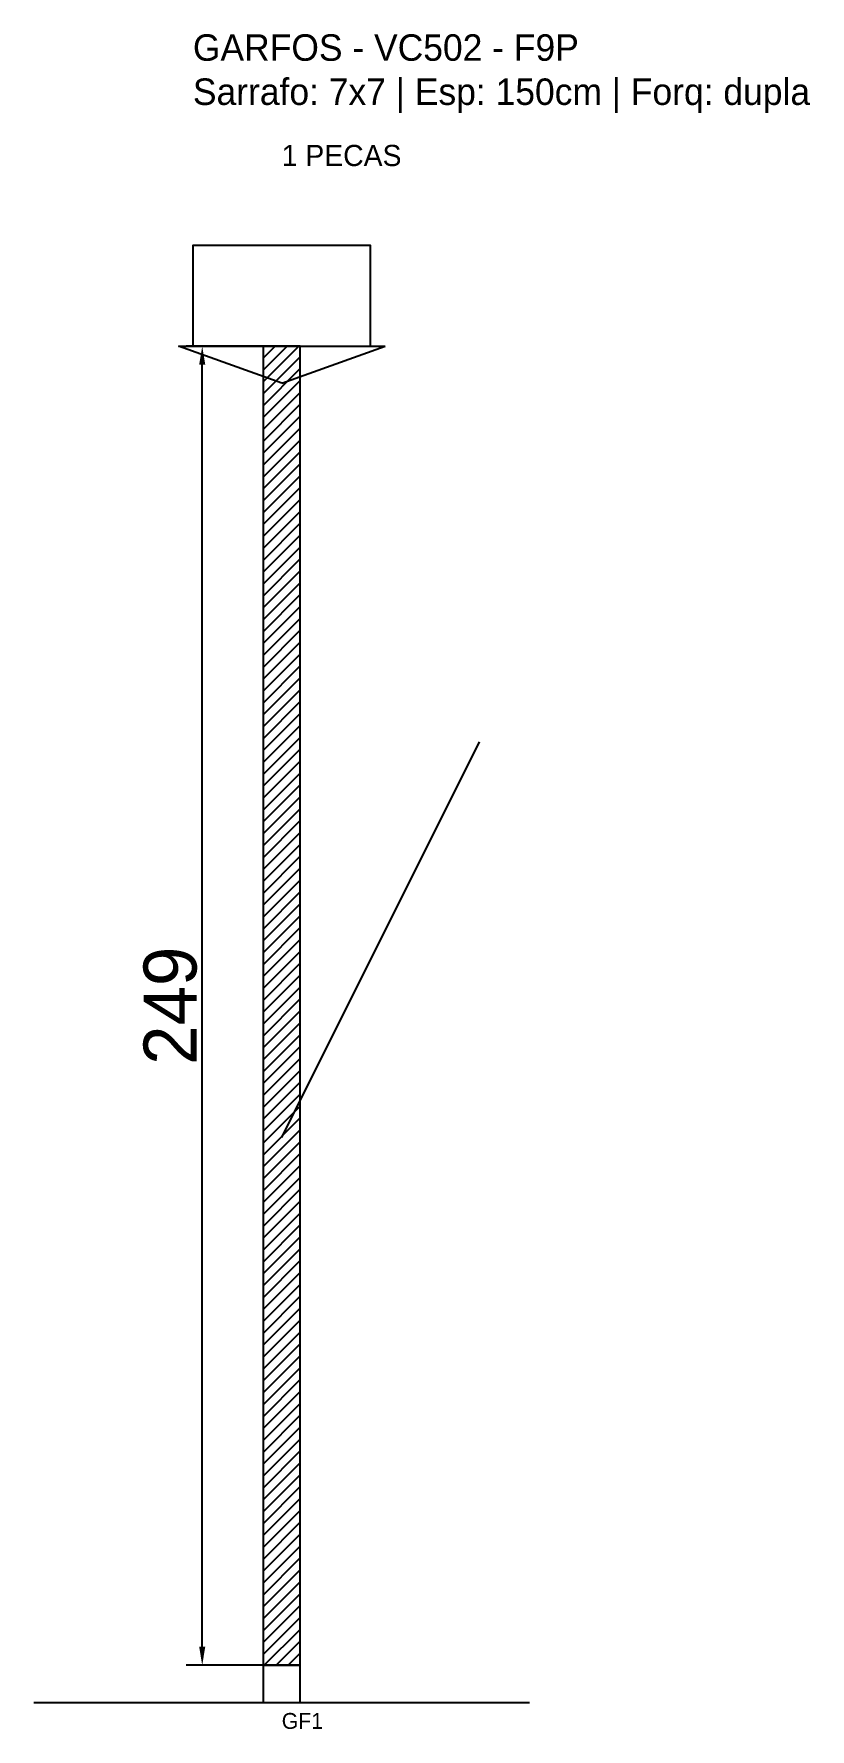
# Model space of a CAD drawing. Header units: metres. Extents: x -30 to 116, y -12 to 308.
import ezdxf

# ---------------------------------------------------------------- set-up
doc = ezdxf.new("R2010")
doc.units = ezdxf.units.M
for name, color, linetype in [('BARRA_ANCORAGEM', 1, 'Continuous'), ('COTA', 241, 'Continuous'), ('GARFOS OK', 3, 'Continuous'), ('NOME DA VIGA', 6, 'Continuous'), ('SARR_7x7', 40, 'Continuous'), ('VIGAS', 3, 'Continuous')]:
    doc.layers.add(name, color=color, linetype=linetype)
doc.dimstyles.new('EZ DXF', dxfattribs={"dimtxt": 10, "dimasz": 3.5, "dimexe": 3, "dimexo": 1.5, "dimgap": 1, "dimtad": 1, "dimdec": 1, "dimdsep": 46, "dimcen": 2.5, "dimazin": 3, "dimtfac": 1, "dimtmove": 0, "dimatfit": 3})

msp = doc.modelspace()

# ---------------------------------------------------------------- hatches: boundary and pattern name
at = {"layer": 'COTA'}
h = msp.add_hatch(dxfattribs=at)
h.set_pattern_fill('ANSI31', scale=0.5)
h.paths.add_polyline_path([(13.256874, 0), (20.256874, 0), (20.256874, 249), (13.256874, 249)])

# ---------------------------------------------------------------- linework, layer by layer
at = {"layer": 'BARRA_ANCORAGEM'}
msp.add_line((16.756874, 99.6), (54.106874, 174.3), dxfattribs=at)
at = {"layer": 'GARFOS OK'}
for p, q in [((16.756874, 242), (-2.743126, 249)), ((-2.743126, 249), (36.256874, 249)), ((16.756874, 242), (36.256874, 249))]:
    msp.add_line(p, q, dxfattribs=at)
at = {"layer": 'GARFOS OK', "linetype": 'CONTINUOUS'}
msp.add_line((-30, -7), (63.513748, -7), dxfattribs=at)
at = {"layer": 'GARFOS OK'}
msp.add_lwpolyline([(13.256874, 0), (20.256874, 0), (20.256874, 249), (13.256874, 249), (13.256874, 0)], dxfattribs=at)
at = {"layer": 'SARR_7x7'}
msp.add_lwpolyline([(13.256874, -7), (20.256874, -7), (20.256874, 0), (13.256874, 0), (13.256874, -7)], dxfattribs=at)
at = {"layer": 'VIGAS'}
msp.add_lwpolyline([(0, 249), (33.513748, 249), (33.513748, 268), (0, 268), (0, 249)], dxfattribs=at)

# ---------------------------------------------------------------- texts
at = {"layer": 'NOME DA VIGA'}
for s, height, p in [('1 PECAS', 4, (16.756874, 283)), ('GF1', 3, (16.756874, -12))]:
    msp.add_text(s, height=height, dxfattribs=at).set_placement(p)
at = {"layer": 'NOME DA VIGA', "insert": (0, 293), "char_height": 5, "attachment_point": 7}
msp.add_mtext('GARFOS - VC502 - F9P\\PSarrafo: 7x7 | Esp: 150cm | Forq: dupla', dxfattribs=at)

# ---------------------------------------------------------------- dimensions: what is measured, and where the dimension line sits
at = {"layer": 'COTA'}
msp.add_linear_dim(base=(1.756874, 0), p1=(16.756874, 0), p2=(16.756874, 249), angle=90, dimstyle='EZ DXF', dxfattribs=at).render()

doc.saveas('drawing.dxf')
